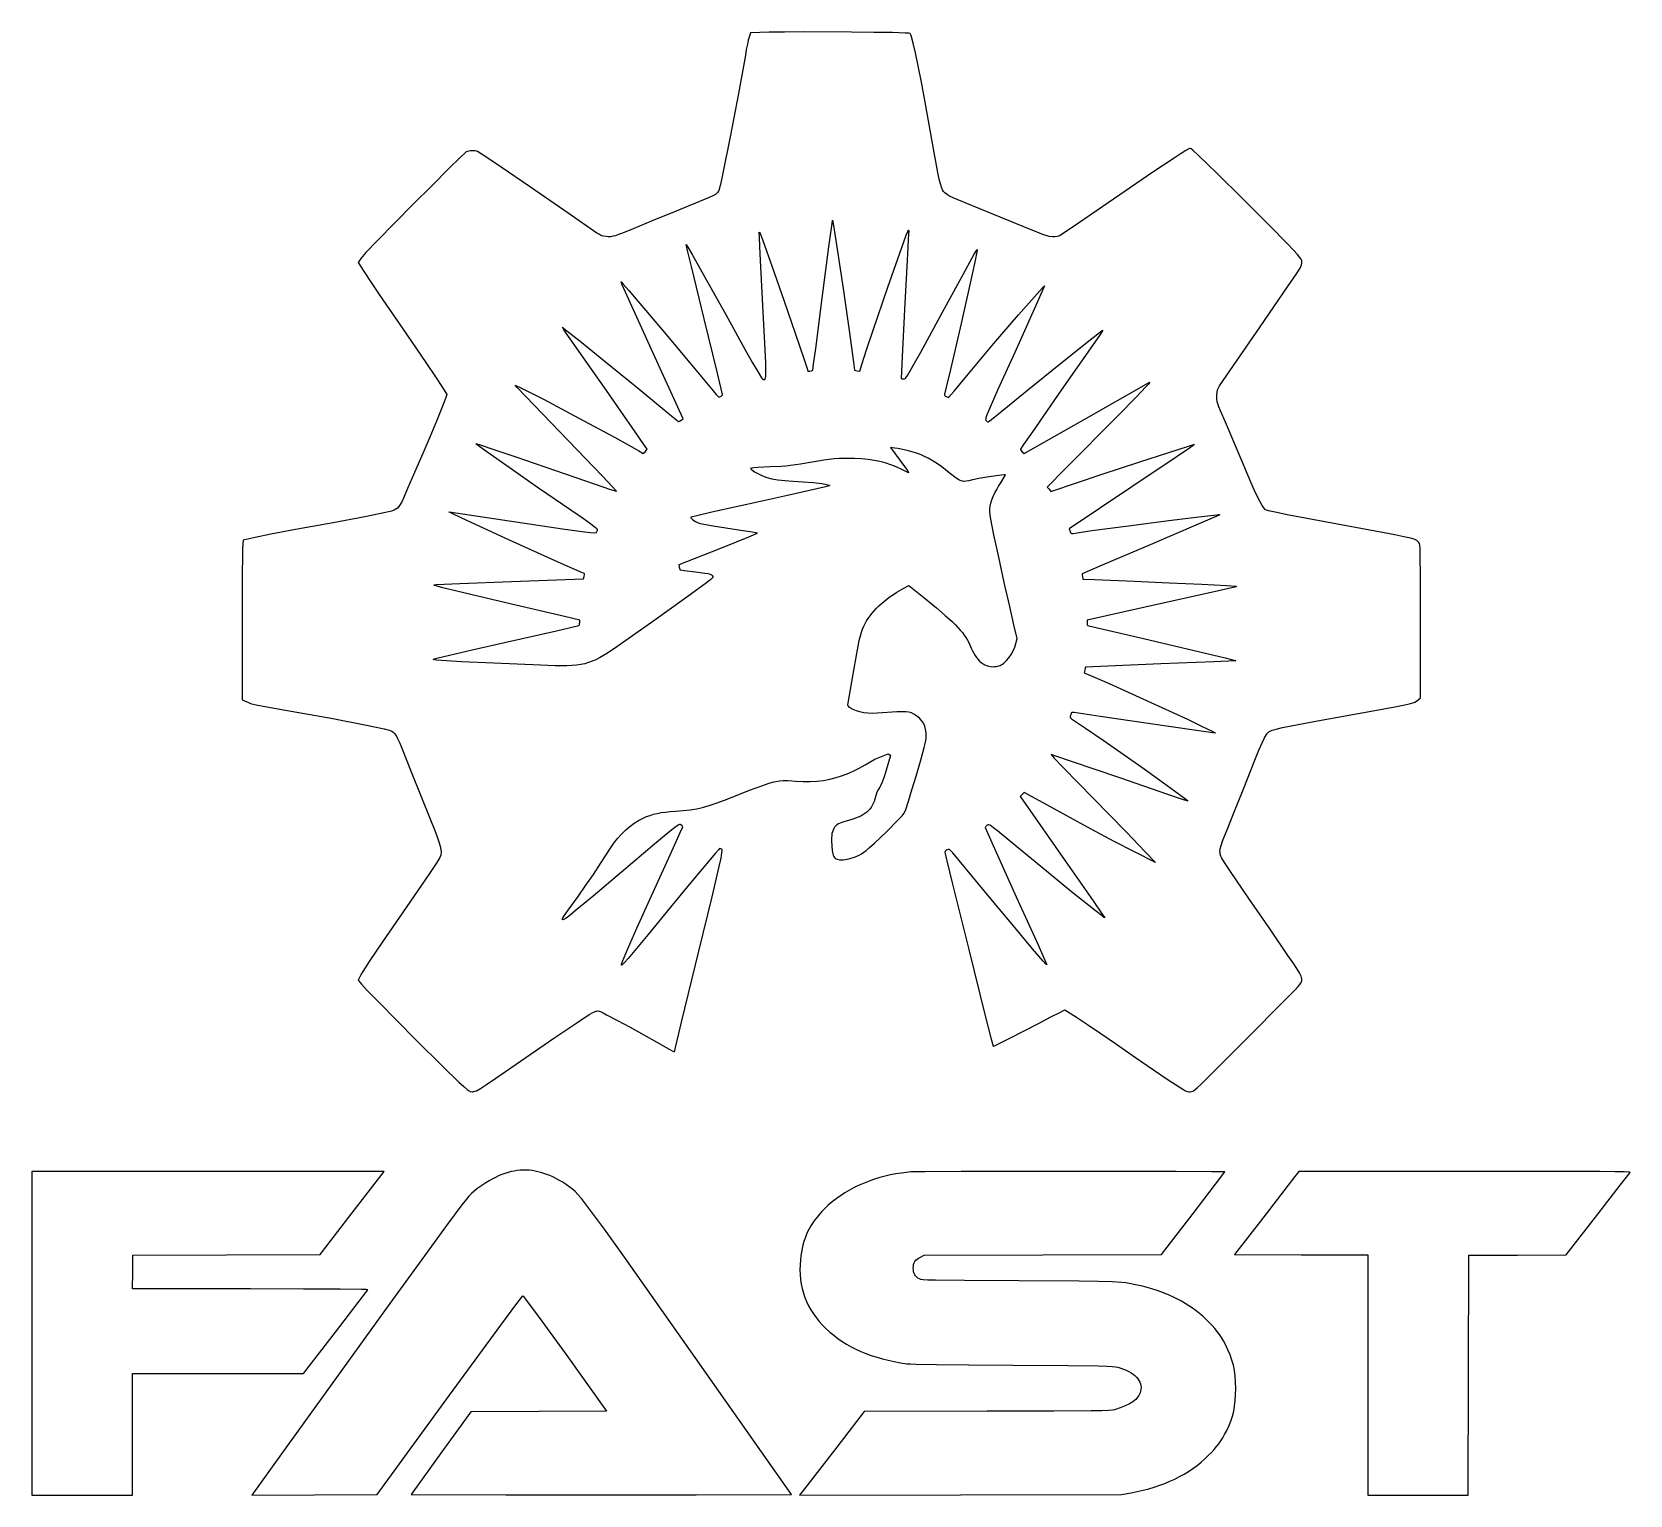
# Model space of a CAD drawing. Extents: x 1 to 1970, y 1 to 1805.
import ezdxf

# ---------------------------------------------------------------- set-up
doc = ezdxf.new("R2010")
doc.units = 0
doc.layers.get('0').update_dxf_attribs({"linetype": 'CONTINUOUS'})

msp = doc.modelspace()

# ---------------------------------------------------------------- linework, layer by layer
at = {"color": 7}
for points in [[(909.5, 1804.1), (886.5, 1803.5), (884.7, 1798), (883.770313, 1794.576562), (882.5875, 1789.2875), (881.310938, 1782.854688), (880.1, 1776), (871.509375, 1728.860938), (861.25, 1675.1875), (852.340625, 1630.495313), (849.335547, 1616.36582), (848.360498, 1612.203735), (847.8, 1610.3), (846.814062, 1608.475), (845.6125, 1606.725), (844.354688, 1605.2375), (843.2, 1604.2), (841.026562, 1602.826563), (835.6375, 1600.4125), (795, 1583.8), (765.15, 1571.6125), (741.9, 1561.9), (728.621875, 1556.460938), (723.812109, 1554.673633), (719.9, 1553.4125), (716.644141, 1552.606055), (713.803125, 1552.182813), (711.135547, 1552.071289), (708.4, 1552.2), (705.440625, 1552.621875), (702.875, 1553.4), (700.271875, 1554.703125), (697.2, 1556.7), (662.882812, 1580.43125), (614.0625, 1613.875), (570.060938, 1643.83125), (555.905273, 1653.376563), (550.2, 1657.1), (548.716602, 1657.546094), (546.957813, 1657.8375), (545.023242, 1657.978906), (543.0125, 1657.975), (541.025195, 1657.830469), (539.160938, 1657.55), (537.519336, 1657.138281), (536.2, 1656.6), (534.020435, 1654.776074), (529.436914, 1650.474219), (514.439063, 1635.83125), (493.968555, 1615.460156), (470.7875, 1592.15), (447.658008, 1568.689844), (427.342188, 1547.86875), (412.602148, 1532.475781), (408.186206, 1527.686426), (406.2, 1525.3), (403.1, 1520.2), (410.4, 1508.8), (419.01875, 1495.495313), (428.875, 1480.7375), (441.39375, 1462.435938), (458, 1438.5), (474.065625, 1415.304688), (487.375, 1395.8125), (498.246875, 1379.564063), (507, 1366.1), (512.3, 1357.8), (510.5, 1352.6), (506.209375, 1341.320313), (499.425, 1324.6125), (491.178125, 1304.998437), (482.5, 1285), (472.225, 1261.3125), (463.9, 1241.6), (458.764063, 1229.751563), (456.698242, 1225.510742), (454.8375, 1222.1875), (453.08457, 1219.62832), (451.342188, 1217.679688), (449.513086, 1216.188086), (447.5, 1215), (444.029492, 1213.94707), (436.667188, 1212.239063), (411.0125, 1207.0125), (372.026563, 1199.629688), (321.2, 1190.4), (308.303125, 1188.053125), (295.5, 1185.575), (276.1, 1181.5), (261.3, 1177.9), (260.6, 1168.8), (260.379688, 1158.221875), (260.1875, 1136.15), (260, 1070.5), (260, 981.3), (265.8, 978.7), (268.042383, 977.769531), (270.426562, 976.9375), (273.413086, 976.105469), (277.4625, 975.175), (290.592187, 972.625), (313.5, 968.5), (371.596875, 958.040625), (411.375, 950.525), (425.044922, 947.736328), (434.915625, 945.521875), (441.247266, 943.827734), (443.167236, 943.158936), (444.3, 942.6), (446.266602, 941.222461), (447.939062, 939.679688), (449.613867, 937.356445), (451.5875, 933.6375), (454.156445, 927.907617), (457.617188, 919.551563), (468.4, 892.5), (492.1, 833.5), (496.548242, 822.367383), (499.973438, 813.420313), (502.458789, 806.322461), (504.0875, 800.7375), (504.942773, 796.329102), (505.106372, 794.461011), (505.107813, 792.760938), (504.957495, 791.186841), (504.66582, 789.69668), (503.7, 786.8), (499.93125, 780.776562), (490.875, 767.1875), (462.3, 725.3), (433.060938, 682.7625), (416.5625, 658.525), (408.707813, 646.55), (406.741602, 643.274219), (405.4, 640.8), (402.9, 635.8), (406.9, 630.7), (413.45, 623.682812), (428.325, 608.4625), (474.2, 562.3), (507.50625, 529.170313), (527.2, 509.9625), (533.149219, 504.42207), (537.14375, 500.973438), (539.666406, 499.153711), (540.52666, 498.710034), (541.2, 498.5), (543.334961, 498.126562), (544.369556, 498.099219), (545.529688, 498.26875), (546.925952, 498.703125), (548.668945, 499.470312), (553.6375, 502.275), (561.320117, 507.226563), (572.601562, 514.86875), (609.5, 540.4), (644.05, 564.075), (672.3, 583.1), (687.5, 593.184375), (692.205469, 595.949609), (694.078613, 596.829639), (695.725, 597.4), (697.214355, 597.679736), (698.616406, 597.687891), (700.000879, 597.443506), (701.4375, 596.965625), (704.746094, 595.385547), (709.1, 593.1), (722.496875, 586.145313), (738.2, 577.6625), (754.803125, 568.448437), (770.9, 559.3), (786.0625, 550.625), (790.770313, 548.05), (792.6, 547.2), (801.6, 583.85), (822.9, 671.5), (839.009375, 738.326563), (847.825, 775.8375), (850.101172, 786.239258), (851.278125, 792.479688), (851.597266, 795.614648), (851.510596, 796.347534), (851.3, 796.7), (849.775, 797.6125), (848.4, 798), (846.932422, 796.521289), (843.221875, 792.282812), (830.075, 776.7125), (810.965625, 753.660938), (787.9, 725.5), (760.30625, 691.871875), (741.75, 669.625), (735.521094, 662.365234), (731.14375, 657.465625), (728.482031, 654.764453), (727.752051, 654.187744), (727.4, 654.1), (727.35415, 654.480103), (727.562891, 655.37832), (728.796875, 658.851562), (734.9, 673.3625), (746.553125, 699.592188), (764.6, 739.5), (791.7125, 799.3625), (799.967188, 817.785938), (803, 824.8), (802.807812, 825.289062), (802.2875, 825.9375), (800.6, 827.3), (800.165771, 827.557104), (799.657422, 827.674023), (798.972705, 827.569165), (798.009375, 827.160938), (794.837891, 825.108008), (789.325, 820.8625), (780.652734, 813.77168), (768.003125, 803.182812), (727.5, 768.9), (692.384375, 739.195312), (670.525, 721.0125), (663.693359, 715.529883), (659.128125, 712.073437), (656.480078, 710.358398), (655.765869, 710.064917), (655.4, 710.1), (654.841406, 710.472266), (654.55, 710.903125), (654.802344, 711.826172), (655.875, 713.675), (661.5875, 721.884375), (673.9, 739), (683.639063, 752.714063), (692.7875, 766.0625), (702.517187, 780.779688), (714, 798.6), (718.147266, 804.660156), (722.615625, 810.36875), (727.369922, 815.692969), (732.375, 820.6), (737.595703, 825.057031), (742.996875, 829.03125), (748.543359, 832.489844), (754.2, 835.4), (758.457227, 837.246094), (762.682812, 838.825), (766.995117, 840.160156), (771.5125, 841.275), (776.35332, 842.192969), (781.635937, 842.9375), (787.478711, 843.532031), (794, 844), (803.479883, 844.708203), (811.901562, 845.634375), (819.725586, 846.893359), (827.4125, 848.6), (835.422852, 850.869141), (844.217188, 853.815625), (854.256055, 857.554297), (866, 862.2), (885.029688, 869.7), (899.0625, 874.95), (909.439062, 878.4), (913.675195, 879.590625), (917.5, 880.5), (922.298438, 881.423437), (926.8625, 881.8125), (932.870312, 881.695312), (942, 881.1), (951.278906, 880.582031), (960.05625, 880.5375), (968.430469, 880.980469), (976.5, 881.925), (984.363281, 883.385156), (992.11875, 885.375), (999.864844, 887.908594), (1007.7, 891), (1014.457813, 893.982812), (1020.3625, 896.9375), (1027.935938, 901.223438), (1039.7, 908.2), (1056, 914.5), (1058.1, 913.3375), (1059, 912.7), (1053.6, 894.7), (1050.976562, 886.29375), (1048.7375, 879.95), (1046.779687, 875.40625), (1045.874023, 873.727344), (1045, 872.4), (1043.634375, 870.125), (1042.325, 867.4), (1041.203125, 864.525), (1040.4, 861.8), (1039.593555, 858.742871), (1038.664062, 855.900781), (1037.596289, 853.261426), (1036.375, 850.8125), (1034.984961, 848.541699), (1033.410938, 846.436719), (1031.637695, 844.485254), (1029.65, 842.675), (1027.432617, 840.993652), (1024.970313, 839.428906), (1022.247852, 837.968457), (1019.25, 836.6), (1015.961523, 835.31123), (1012.367188, 834.089844), (1004.2, 831.8), (1001.463379, 831.050903), (998.985156, 830.218164), (996.756543, 829.286108), (994.76875, 828.239063), (993.012988, 827.061353), (991.480469, 825.737305), (990.162402, 824.251245), (989.05, 822.5875), (988.134473, 820.730396), (987.407031, 818.664258), (986.858887, 816.373413), (986.48125, 813.842188), (986.265332, 811.054907), (986.202344, 807.995898), (986.5, 801), (987.033398, 795.640625), (987.879688, 791.425), (988.453491, 789.716797), (989.145508, 788.259375), (989.969067, 787.041016), (990.9375, 786.05), (992.064136, 785.274609), (993.362305, 784.703125), (994.845337, 784.323828), (996.526562, 784.125), (998.419312, 784.094922), (1000.536914, 784.221875), (1005.5, 784.9), (1008.667187, 785.532031), (1011.675, 786.31875), (1014.570313, 787.283594), (1017.4, 788.45), (1020.210938, 789.841406), (1023.05, 791.48125), (1025.964062, 793.392969), (1029, 795.6), (1033.172656, 799.110156), (1039.28125, 804.66875), (1054.4, 819.1), (1068.54375, 833.23125), (1073.433594, 838.414844), (1075.9, 841.4), (1077.675, 846.007812), (1081.025, 856.1375), (1085.4625, 870.298438), (1090.5, 887), (1096.771875, 908.551563), (1100.625, 922.5375), (1101.802734, 927.34082), (1102.565625, 931.029688), (1102.976953, 933.863086), (1103.1, 936.1), (1102.926758, 940.661133), (1102.257812, 944.895313), (1101.094336, 948.803711), (1099.4375, 952.3875), (1097.288477, 955.647852), (1094.648438, 958.585938), (1091.518555, 961.20293), (1087.9, 963.5), (1084.684375, 965.15), (1083.255859, 965.679688), (1081.75, 966.05), (1077.915625, 966.425), (1072, 966.5), (1066.929688, 966.395313), (1060.9125, 966.1125), (1049, 965.2), (1042.544531, 964.699414), (1036.58125, 964.551563), (1031.077344, 964.762305), (1026, 965.3375), (1021.316406, 966.283008), (1016.99375, 967.604688), (1012.999219, 969.308398), (1009.3, 971.4), (1008.01875, 972.342187), (1007.075, 973.3125), (1006.54375, 974.226562), (1006.5, 975), (1013, 1013), (1017.310938, 1038.20625), (1018.999414, 1047.228125), (1020.4875, 1054.375), (1021.858398, 1060.03125), (1023.195312, 1064.58125), (1024.581445, 1068.409375), (1026.1, 1071.9), (1027.740234, 1075.200806), (1029.584375, 1078.464258), (1031.630078, 1081.688159), (1033.875, 1084.870312), (1036.316797, 1088.008521), (1038.953125, 1091.100586), (1041.781641, 1094.144312), (1044.8, 1097.1375), (1048.005859, 1100.077954), (1051.396875, 1102.963477), (1054.970703, 1105.79187), (1058.725, 1108.560938), (1062.657422, 1111.268481), (1066.765625, 1113.912305), (1075.5, 1119), (1081.6, 1122.3), (1102, 1105.7), (1115.497852, 1094.658984), (1126.451562, 1085.359375), (1135.213867, 1077.423828), (1138.883472, 1073.849658), (1142.1375, 1070.475), (1145.020044, 1067.252686), (1147.575195, 1064.135547), (1149.847046, 1061.076416), (1151.879688, 1058.028125), (1153.717212, 1054.943506), (1155.403711, 1051.775391), (1158.5, 1045), (1159.977148, 1041.727319), (1161.55625, 1038.698242), (1163.233789, 1035.914966), (1165.00625, 1033.379688), (1166.870117, 1031.094604), (1168.821875, 1029.061914), (1170.858008, 1027.283813), (1172.975, 1025.7625), (1175.169336, 1024.500171), (1177.4375, 1023.499023), (1179.775977, 1022.761255), (1182.18125, 1022.289062), (1184.649805, 1022.084644), (1187.178125, 1022.150195), (1189.762695, 1022.487915), (1192.4, 1023.1), (1193.921265, 1023.637402), (1195.476367, 1024.413281), (1197.052271, 1025.410645), (1198.635938, 1026.6125), (1201.774414, 1029.561719), (1204.7875, 1033.125), (1207.570898, 1037.166406), (1210.020313, 1041.55), (1212.031445, 1046.139844), (1213.5, 1050.8), (1215.1, 1057), (1211.1, 1073.7), (1205.835938, 1096.4125), (1199.2125, 1125.875), (1192.382812, 1156.95), (1186.5, 1184.5), (1183.915625, 1197.178125), (1182.25, 1206.425), (1181.409375, 1212.709375), (1181.269141, 1214.887109), (1181.3, 1216.5), (1181.793945, 1219.852539), (1182.720313, 1223.614063), (1184.033398, 1227.67793), (1185.6875, 1231.9375), (1187.636914, 1236.286133), (1189.835938, 1240.617188), (1192.238867, 1244.824023), (1194.8, 1248.8), (1199.175, 1255.575), (1200.396875, 1257.715625), (1200.7, 1258.6), (1200.192358, 1258.705054), (1199.057617, 1258.69043), (1195.210938, 1258.348438), (1183.3375, 1256.7375), (1169.945312, 1254.507812), (1164.200195, 1253.392383), (1159.9, 1252.4), (1155.578711, 1251.289258), (1152.029687, 1250.639063), (1148.975195, 1250.534961), (1147.546606, 1250.714429), (1146.1375, 1251.0625), (1144.713159, 1251.589868), (1143.238867, 1252.307227), (1140.001563, 1254.354688), (1136.147852, 1257.29043), (1131.4, 1261.2), (1126.841211, 1264.876758), (1122.379688, 1268.264063), (1118.000195, 1271.372461), (1113.6875, 1274.2125), (1109.426367, 1276.794727), (1105.201562, 1279.129688), (1100.997852, 1281.22793), (1096.8, 1283.1), (1093.586328, 1284.33457), (1089.765625, 1285.607813), (1081.025, 1288.0875), (1072.021875, 1290.173438), (1067.873047, 1290.954492), (1064.2, 1291.5), (1058.8, 1292.2), (1070.5, 1276.5), (1078.4875, 1265.5), (1080.723438, 1262.2125), (1081.241992, 1261.351562), (1081.3, 1261.1), (1073, 1265.1), (1066.049023, 1268.292969), (1059.279688, 1270.99375), (1052.554883, 1273.235156), (1045.7375, 1275.05), (1038.69043, 1276.471094), (1031.276563, 1277.53125), (1023.358789, 1278.263281), (1014.8, 1278.7), (1008.082031, 1278.843164), (1001.70625, 1278.814063), (995.527344, 1278.599805), (989.4, 1278.1875), (983.178906, 1277.564258), (976.71875, 1276.717187), (969.874219, 1275.633398), (962.5, 1274.3), (947.878125, 1271.704688), (935.9, 1270.0375), (930.169922, 1269.466992), (924.221875, 1269.026563), (910.5, 1268.4), (895.65, 1267.7), (890.559375, 1267.33125), (888, 1267), (886.732812, 1266.55), (886.549805, 1266.261719), (886.7125, 1265.875), (888.210938, 1264.6375), (891.5, 1262.5), (896.272461, 1259.657813), (901.198438, 1257.3125), (906.59082, 1255.398438), (912.7625, 1253.85), (920.026367, 1252.601562), (928.695312, 1251.5875), (939.082227, 1250.742188), (951.5, 1250), (963.960938, 1249.09375), (974.3125, 1247.85), (978.331055, 1247.160156), (981.382812, 1246.45625), (983.321289, 1245.761719), (983.827271, 1245.425293), (984, 1245.1), (977.284375, 1243.392188), (959, 1239.1625), (931.940625, 1233.076562), (898.9, 1225.8), (838.6125, 1212.4), (820.135938, 1208.19375), (813.2, 1206.5), (813.051611, 1206.256592), (813.048828, 1205.944922), (813.434375, 1205.153125), (814.265234, 1204.197266), (815.45, 1203.15), (818.515625, 1201.071875), (820.213672, 1200.186328), (821.9, 1199.5), (824.664648, 1198.744141), (828.754688, 1197.840625), (840.4375, 1195.675), (856.001563, 1193.171875), (874.5, 1190.5), (888.45, 1188.475), (893.0625, 1187.6875), (895.2, 1187.2), (895.204834, 1187.032495), (894.807422, 1186.717773), (892.809375, 1185.648438), (884.025, 1181.7625), (868.903125, 1175.570312), (847.5, 1167.1), (798.1, 1147.6), (798.7, 1144.6), (799.175, 1142.35), (799.5, 1141.3), (805.1875, 1140.475), (818.6, 1138.9), (830.170313, 1137.510937), (833.94043, 1136.869727), (836.6125, 1136.1875), (838.370508, 1135.406836), (839.398438, 1134.470313), (839.880273, 1133.320508), (840, 1131.9), (839.381128, 1131.189233), (837.566211, 1129.649805), (830.598438, 1124.267188), (805.0625, 1105.5625), (767.395313, 1078.701563), (721.6, 1046.6), (710.30918, 1038.930859), (705.292114, 1035.77583), (700.554688, 1033.040625), (695.992456, 1030.700342), (691.500977, 1028.730078), (686.975806, 1027.104932), (682.3125, 1025.8), (677.406616, 1024.790381), (672.153711, 1024.051172), (666.449341, 1023.557471), (660.189062, 1023.284375), (653.268433, 1023.206982), (645.583008, 1023.300391), (627.5, 1023.9), (570.353125, 1026.315625), (530.25, 1028.225), (505.746875, 1029.721875), (498.894141, 1030.344922), (495.4, 1030.9), (495.32832, 1030.956268), (495.432422, 1031.050146), (496.170313, 1031.351172), (499.78125, 1032.409375), (515.675, 1036.375), (543.38125, 1042.853125), (583.2, 1051.9), (647.375, 1066.4375), (674.8, 1072.8), (675.240625, 1073.207813), (675.625, 1074.0375), (675.896875, 1075.148438), (676, 1076.4), (676, 1079.6), (657.3, 1083.9), (584.8, 1100.9875), (507.5, 1119.5), (500.251563, 1121.317188), (496.9125, 1122.3375), (496.477539, 1122.651367), (496.742188, 1122.889062), (499, 1123.3), (528.175, 1124.625), (592, 1127), (680.7, 1130.4), (681.1125, 1131.5), (681.6, 1133.8), (681.864063, 1135.509375), (681.6875, 1136.6), (681.401758, 1136.989453), (680.967188, 1137.315625), (679.6, 1137.9), (667.1625, 1143.12832), (645.78125, 1152.557813), (589.425, 1177.9875), (537.00625, 1202.123437), (520.546875, 1209.935742), (516.202539, 1212.11814), (515.18269, 1212.69592), (515, 1212.9), (605.5, 1199.5), (654.78125, 1192.215625), (681.975, 1188.4), (689.375, 1187.529297), (693.75625, 1187.209375), (695.953125, 1187.334766), (696.493164, 1187.531494), (696.8, 1187.8), (697.265625, 1188.570312), (697.6, 1189.4625), (697.784375, 1190.373437), (697.8, 1191.2), (697.067383, 1191.980859), (695.107813, 1193.584375), (688.0375, 1198.875), (677.648438, 1206.303125), (665, 1215.1), (625.4, 1242.307813), (589.175, 1267.4625), (561.6125, 1286.860938), (552.732031, 1293.244336), (548, 1296.8), (547.962292, 1296.876334), (548.128418, 1296.880981), (549.060156, 1296.679102), (553.2375, 1295.457813), (570.175, 1289.9625), (597.275, 1280.810938), (633, 1268.5), (695.0375, 1247.0625), (714.098438, 1240.614062), (721.3, 1238.3), (720.248633, 1239.616211), (716.882812, 1243.317188), (704.1875, 1256.8375), (661.8, 1301.1), (599, 1366.4), (596.6, 1369.1), (603.5, 1365.8), (615.063281, 1360.07832), (632.0125, 1351.339063), (675.075, 1328.5625), (718.7, 1304.979688), (736.352344, 1295.232617), (748.9, 1288.1), (754.3, 1284.9), (756.6, 1287.1), (758.2875, 1288.9), (758.807812, 1289.63125), (759, 1290.1), (755.039062, 1296.057813), (744.2625, 1311.7375), (708.9, 1362.7), (656.6, 1437.5), (654.6, 1440.5), (658.5, 1437.5), (665.455469, 1432.126367), (676.6625, 1423.217188), (707.875, 1398.0125), (744.225, 1368.326562), (777.8, 1340.6), (791.625, 1329.15), (797.8, 1324.3), (798.270313, 1324.325), (799.0125, 1324.65), (800.9, 1325.9), (803.3, 1327.7), (766.5, 1408.6), (728.3, 1493), (726.9, 1496.5), (729.6, 1493.5), (736.415625, 1485.754297), (747.4875, 1472.859375), (777.9, 1436.975), (811.8375, 1396.553125), (840.3, 1362.3), (844.1, 1357.745313), (846.4, 1355.4125), (847.221875, 1354.906445), (847.95, 1354.748438), (848.678125, 1354.869336), (849.5, 1355.2), (850.48125, 1355.746875), (851.275, 1356.425), (851.80625, 1357.140625), (852, 1357.8), (845.4, 1385.7), (829.5, 1450.8), (813.675, 1515.4875), (808.940625, 1535.245313), (807.3, 1542.6), (809.267188, 1539.36875), (814.525, 1530.19375), (832.4, 1498.475), (855.9, 1456.36875), (880, 1412.8), (889.089063, 1396.503125), (895.7125, 1385.025), (899.954688, 1378.234375), (901.20918, 1376.555859), (901.9, 1376), (903.474414, 1376.035156), (904.091772, 1376.280371), (904.595313, 1376.88125), (904.984595, 1377.990723), (905.25918, 1379.761719), (905.4625, 1385.9), (905.201758, 1396.519531), (904.473438, 1412.84375), (901.6, 1467.5), (898.3625, 1530.9625), (897.479688, 1550.370313), (897.3, 1557.6), (897.623047, 1557.334961), (898.290625, 1555.967188), (901.1, 1548.7375), (915.7, 1508), (928.059375, 1472.525), (941.6, 1433.075), (952.515625, 1400.7875), (955.799609, 1390.810156), (957, 1386.8), (957.216992, 1386.47793), (957.798437, 1386.323437), (959.6375, 1386.4375), (961.682812, 1386.982813), (962.52207, 1387.367383), (963.1, 1387.8), (964.198438, 1395.021875), (966.7875, 1414.15), (974.9, 1476.5), (983.075, 1539.825), (986.9, 1568.5), (987.6, 1572.5), (988.8, 1566), (993.371875, 1536.83125), (1000.55, 1488.2), (1007.953125, 1436.34375), (1013.2, 1397.5), (1014.5, 1387.6), (1017.7, 1386.9), (1021, 1386.3), (1024, 1395.9), (1029.426758, 1412.520703), (1037.151563, 1435.509375), (1055.8625, 1490.1), (1072.867188, 1538.690625), (1078.45918, 1554.179297), (1080.130249, 1558.574561), (1080.9, 1560.3), (1081.044336, 1560.353711), (1081.173438, 1560.223438), (1081.3625, 1559.4625), (1081.420312, 1558.120313), (1081.3, 1556.3), (1079.45625, 1523.426563), (1076.3, 1462.5875), (1073.36875, 1403.904688), (1072.2, 1377.5), (1073.2625, 1377.15), (1075.3, 1376.8), (1075.812036, 1376.780518), (1076.340039, 1376.906641), (1076.946851, 1377.286475), (1077.695312, 1378.028125), (1079.868555, 1381.029297), (1083.3625, 1386.775), (1088.679883, 1396.130078), (1096.323438, 1409.959375), (1120.6, 1454.5), (1148.90625, 1506.429688), (1162.175, 1530.4875), (1164.88125, 1535.073242), (1165.551758, 1536.03186), (1165.88125, 1536.301562), (1165.955273, 1536.032788), (1165.859375, 1535.375977), (1165.5, 1533.5), (1163.350586, 1522.722656), (1158.898438, 1502.2375), (1146.0625, 1445.175), (1132.945312, 1388.375), (1128.141602, 1368.217969), (1125.5, 1357.9), (1125.41875, 1357.154688), (1125.75, 1356.4375), (1126.45625, 1355.776563), (1127.5, 1355.2), (1129.4375, 1354.3375), (1130.4, 1354), (1137.25, 1361.85), (1153.1, 1380.8), (1186.095313, 1419.89375), (1216.8125, 1455.725), (1239.598438, 1481.76875), (1246.250586, 1489.08125), (1248.0823, 1490.95332), (1248.8, 1491.5), (1246.01875, 1484.915625), (1238.175, 1467.25), (1212.1, 1409.4), (1191.435937, 1363.8125), (1180.5125, 1339.15), (1177.82168, 1332.579688), (1176.507813, 1328.7375), (1176.257007, 1327.578711), (1176.218164, 1326.789063), (1176.347192, 1326.264258), (1176.6, 1325.9), (1177.332813, 1325.139063), (1178.1125, 1324.5375), (1178.835938, 1324.142188), (1179.4, 1324), (1180.735938, 1324.770313), (1183.5625, 1326.8625), (1192, 1333.7), (1227.59375, 1363.023438), (1268.325, 1396.0125), (1302.86875, 1423.545312), (1314.28125, 1432.415039), (1319.9, 1436.5), (1320.58457, 1436.950781), (1320.769019, 1437.005371), (1320.726562, 1436.76875), (1319.595898, 1434.889844), (1316.4625, 1430.25), (1269.3, 1362.8), (1233.8, 1311.75), (1222.978125, 1296.059375), (1219, 1290.1), (1219.192188, 1289.63125), (1219.7125, 1288.9), (1221.4, 1287.1), (1223.8, 1284.9), (1297.6, 1327), (1377, 1372.2), (1378.243359, 1372.732422), (1378.429541, 1372.617041), (1378.284375, 1372.203125), (1376.876953, 1370.347266), (1373.775, 1366.9), (1361.503125, 1354.171875), (1339.5, 1331.9), (1274.3, 1266), (1252, 1243.5), (1254.3, 1240.8), (1256.5, 1238.1), (1320, 1259.3), (1366.082813, 1274.595313), (1401.7875, 1286.2625), (1424.948438, 1293.598438), (1431.148242, 1295.422461), (1433.4, 1295.9), (1427.445312, 1291.667187), (1410.9625, 1280.4125), (1356.5, 1243.7), (1279.1, 1192), (1280.2, 1188.9), (1280.834375, 1187.35625), (1281.525, 1186.525), (1282.478125, 1186.25625), (1283.9, 1186.4), (1291.507812, 1187.617383), (1306.86875, 1189.801563), (1352.075, 1195.9125), (1401.96875, 1202.417187), (1439, 1207), (1461, 1209.5), (1463.0125, 1209.703125), (1464.125, 1209.7), (1464.355469, 1209.615234), (1464.375, 1209.471875), (1463.8, 1209), (1438.1875, 1197.875), (1378.9, 1172.5), (1319.95, 1147.2625), (1295.2, 1136.5), (1295.125, 1135.375), (1295.5, 1133.2), (1296.1, 1130.2), (1310.3, 1129.6), (1359.5, 1127.5), (1402.409375, 1125.632812), (1442.825, 1123.7375), (1472.928125, 1122.198437), (1484.9, 1121.4), (1485.05, 1121), (1484.9, 1120.6), (1457.7375, 1114.325), (1393, 1099.8), (1301.5, 1079.4), (1301.2, 1076.2), (1301.11875, 1074.595313), (1301.375, 1073.5625), (1302.04375, 1072.923438), (1303.2, 1072.5), (1370.625, 1056.825), (1471.2, 1032.9), (1480.8375, 1030.5), (1483.701563, 1029.69375), (1484.7, 1029.3), (1457.325, 1028.075), (1392, 1025.5), (1326.6375, 1022.875), (1299.3, 1021.6), (1298.8875, 1020.35), (1298.4, 1017.9), (1297.8, 1014.5), (1308.2, 1010.1), (1328.325977, 1001.325586), (1352.001563, 990.754688), (1402.1875, 967.8375), (1424.79082, 957.298242), (1443.129688, 948.576563), (1455.250586, 942.575977), (1458.368823, 940.878442), (1459.085556, 940.404776), (1459.2, 940.2), (1433.351563, 943.789062), (1376.3875, 952.0375), (1317.379687, 960.717187), (1285.4, 965.6), (1283.645313, 965.809375), (1283.028711, 965.751172), (1282.5375, 965.55), (1282.135352, 965.180078), (1281.785938, 964.615625), (1281.1, 962.8), (1280.5125, 960.98125), (1280.45, 959.8), (1280.639063, 959.342969), (1280.9875, 958.91875), (1282.2, 958), (1299.345898, 946.407422), (1320.835938, 931.578125), (1368.6125, 898.05), (1390.781055, 882.271484), (1409.057813, 869.096875), (1421.383789, 859.986328), (1424.671802, 857.411377), (1425.7, 856.4), (1418.942188, 858.548438), (1400.8125, 864.6625), (1341.5, 885), (1281.9875, 905.3875), (1263.748438, 911.535938), (1256.9, 913.7), (1260.817187, 909.401563), (1271.8875, 897.8375), (1308.7, 860), (1349.25, 818.4375), (1373.3, 793.6), (1385.5, 780.6), (1359, 794.2), (1334.709375, 806.823437), (1306.35, 821.9125), (1276.340625, 838.145313), (1247.1, 854.2), (1223.8, 867.2), (1221.3, 864.7), (1218.8, 862.2), (1222.1, 857.4), (1274.3, 782.7), (1308.7625, 733.2875), (1319.173438, 718.195313), (1322.9, 712.6), (1322.000024, 713.105566), (1319.64707, 714.816406), (1311.089063, 721.44375), (1282.1125, 744.65), (1244.079688, 775.65625), (1205.1, 807.9), (1190.939063, 819.6125), (1186.493555, 823.164844), (1183.3875, 825.475), (1181.308008, 826.763281), (1179.942188, 827.25), (1178.977148, 827.155469), (1178.1, 826.7), (1177.120313, 825.965625), (1176.3375, 825.175), (1175.835938, 824.421875), (1175.7, 823.8), (1187.0875, 798.1875), (1214, 738.6), (1240.775, 679.2875), (1251.8, 654.4), (1250.557617, 655.54375), (1247.204688, 659.275), (1234.1625, 674.5), (1212.664062, 700.075), (1182.7, 736), (1135.6, 792.5), (1133.14375, 795.23125), (1131.55, 796.575), (1130.900781, 796.820312), (1130.25625, 796.83125), (1128.7, 796.3), (1127.645313, 795.695312), (1126.7875, 794.9875), (1126.210938, 794.260937), (1126, 793.6), (1128.519336, 782.805078), (1135.167187, 755.521875), (1155.3875, 673.55), (1175.739062, 591.803125), (1182.550977, 564.801172), (1185.3, 554.4), (1185.787354, 554.468457), (1186.981641, 554.914844), (1191.234375, 556.8125), (1205.4, 563.725), (1223.690625, 573.075), (1242, 582.8), (1256.5, 590.475), (1266.8, 595.6), (1274, 599), (1288.3, 589.9), (1301.557813, 581.225), (1317.0375, 570.825), (1336.323438, 557.6125), (1361, 540.5), (1383.028125, 525.265625), (1401.325, 512.825), (1414.634375, 504.021875), (1419.026172, 501.248047), (1421.7, 499.7), (1423.394531, 498.926953), (1425.0375, 498.409375), (1426.642969, 498.149609), (1428.225, 498.15), (1429.797656, 498.412891), (1431.375, 498.940625), (1432.971094, 499.735547), (1434.6, 500.8), (1436.948437, 502.892627), (1441.63125, 507.369141), (1456.65, 522.115625), (1499.85, 565.275), (1542.6, 608.546875), (1557.05625, 623.433984), (1561.373438, 628.001904), (1563.3, 630.2), (1564.871289, 632.727344), (1565.426733, 633.87998), (1565.801563, 635.025), (1565.975415, 636.212207), (1565.92793, 637.491406), (1565.638745, 638.912402), (1565.0875, 640.525), (1563.117383, 644.524219), (1559.854688, 649.8875), (1555.136523, 657.013281), (1548.8, 666.3), (1527.5875, 697.35), (1500.6, 736.5), (1477.9875, 769.6), (1470.604688, 780.65625), (1467.3, 785.9), (1466.028711, 788.728906), (1465.248438, 791.46875), (1465.058179, 792.88877), (1465.00957, 794.386719), (1465.3625, 797.75), (1466.357617, 801.825781), (1468.045312, 806.88125), (1470.475977, 813.183594), (1473.7, 821), (1482.2125, 841.925), (1493.5, 870.5), (1507.857813, 906.828125), (1512.904492, 919.075391), (1516.8625, 928.1), (1519.981445, 934.443359), (1522.510938, 938.646875), (1523.632642, 940.115381), (1524.700586, 941.251953), (1525.745972, 942.124268), (1526.8, 942.8), (1529.444336, 943.85957), (1534.360938, 945.220313), (1541.975195, 946.967773), (1552.7125, 949.1875), (1585.257812, 955.385937), (1635.4, 964.5), (1678.2875, 972.3875), (1692.760938, 975.145313), (1699.8, 976.6), (1702.5875, 977.470312), (1705.15, 978.5375), (1707.3375, 979.735938), (1709, 981), (1712, 983.8), (1712, 1078.3), (1711.96875, 1132.16875), (1711.75, 1160.575), (1711.511719, 1167.901562), (1711.15625, 1172.06875), (1710.660156, 1174.145312), (1710, 1175.2), (1708.923438, 1176.31875), (1707.4625, 1177.475), (1705.795313, 1178.51875), (1704.1, 1179.3), (1699.967187, 1180.41875), (1691.6625, 1182.25), (1680.376563, 1184.53125), (1667.3, 1187), (1592.08125, 1201.048438), (1547.95, 1209.4625), (1535.022656, 1212.057617), (1526.84375, 1213.845313), (1522.405469, 1215.025977), (1521.274121, 1215.451294), (1520.7, 1215.8), (1518.886914, 1217.787695), (1516.807812, 1220.864062), (1514.32793, 1225.311523), (1511.3125, 1231.4125), (1507.626758, 1239.449414), (1503.135937, 1249.704688), (1491.2, 1278), (1480.9625, 1302.325), (1471.7, 1323.5), (1465.559375, 1337.509375), (1463.631641, 1342.255859), (1462.325, 1345.95), (1461.533984, 1348.931641), (1461.153125, 1351.540625), (1461.076953, 1354.116797), (1461.2, 1357), (1461.51875, 1360.539062), (1462.1, 1363.3375), (1463.05625, 1365.817188), (1464.5, 1368.4), (1514.5, 1441.2), (1548.3625, 1490.5), (1559.148438, 1506.45), (1563.7, 1513.4), (1564.551563, 1515.309375), (1565.2625, 1517.425), (1565.767188, 1519.503125), (1566, 1521.3), (1565.87168, 1522.688086), (1565.198437, 1524.323438), (1563.547852, 1526.687695), (1560.4875, 1530.2625), (1555.584961, 1535.529492), (1548.407813, 1542.970313), (1525.5, 1566.3), (1492.442188, 1599.490625), (1461.5125, 1630), (1438.326562, 1652.334375), (1431.392383, 1658.719141), (1429.397095, 1660.415479), (1428.5, 1661), (1427.778931, 1660.848657), (1426.636133, 1660.375195), (1422.907813, 1658.345313), (1416.959961, 1654.677148), (1408.4375, 1649.1375), (1382.248437, 1631.510938), (1341.5, 1603.6), (1290.45, 1568.6625), (1274.16875, 1557.714063), (1267.3, 1553.3), (1264.520898, 1552.387109), (1261.623437, 1551.921875), (1258.442383, 1551.939453), (1254.8125, 1552.475), (1250.568555, 1553.563672), (1245.545312, 1555.240625), (1239.577539, 1557.541016), (1232.5, 1560.5), (1214.0375, 1568.1875), (1185, 1580), (1153.070312, 1593.007812), (1136.2625, 1600.0625), (1131.80957, 1602.12207), (1129.073438, 1603.610938), (1127.366211, 1604.834961), (1126, 1606.1), (1124.358398, 1607.870898), (1122.954688, 1610.029688), (1121.670508, 1613.020508), (1120.3875, 1617.2875), (1118.987305, 1623.274805), (1117.351562, 1631.426563), (1112.9, 1656), (1101.776562, 1717.9875), (1097.183398, 1742.442188), (1093.2125, 1762.65), (1089.846289, 1778.695312), (1087.067188, 1790.6625), (1084.857617, 1798.635937), (1083.960913, 1801.151367), (1083.2, 1802.7), (1081.539307, 1802.958521), (1077.114453, 1803.207227), (1061.290625, 1803.664062), (1038.365234, 1804.048242), (1010.975, 1804.3375), (953.346875, 1804.542188), (928.382422, 1804.413086), (909.5, 1804.1)], [(1, 200.5), (1, 1), (63, 1), (125, 1), (125, 76), (125, 151), (230.3, 151), (335.6, 151), (375.1, 201.9), (402.975, 238.25), (414.8, 253.9), (414.341699, 254.044189), (412.839844, 254.176953), (406.61875, 254.409375), (380.7, 254.75), (335.65625, 254.940625), (270.1, 255), (125, 255), (125.2, 275.8), (125.5, 296.5), (240.7, 297), (356, 297.5), (395.4, 348.8), (434.9, 400), (217.9, 400), (1, 400)], [(599, 401), (595.330322, 400.430908), (591.570703, 399.630078), (587.739014, 398.607178), (583.853125, 397.371875), (579.930908, 395.933838), (575.990234, 394.302734), (572.048975, 392.488232), (568.125, 390.5), (564.236182, 388.347705), (560.400391, 386.041016), (556.635498, 383.5896), (552.959375, 381.003125), (549.389893, 378.29126), (545.944922, 375.463672), (542.642334, 372.530029), (539.5, 369.5), (536.444727, 365.922461), (530.882812, 358.767187), (511.8125, 333.1375), (481.435938, 291.439062), (438.9, 232.5), (308.7, 51.7), (272.1, 1), (349.3, 1.2), (426.4, 1.5), (515.7, 124), (578.9625, 210.5875), (598.373438, 236.964063), (605.7, 246.7), (606.925781, 245.285742), (610.0875, 241.160937), (621.375, 225.9375), (657.9, 175.7), (709.2, 104.5), (625.5, 104), (541.9, 103.5), (505, 52.5), (468.2, 1.5), (585, 1.2), (702.0875, 1.125), (819.4, 1.2), (937, 1.5), (810.4, 181.5), (730.996875, 294.276562), (706.460547, 328.704492), (689.45, 351.9375), (683.161182, 360.163403), (678.026953, 366.55957), (673.805029, 371.448999), (670.253125, 375.154688), (667.128955, 377.999634), (664.190234, 380.306836), (657.9, 384.6), (654.172241, 387.002319), (650.451367, 389.22168), (646.737231, 391.257935), (643.029688, 393.110938), (639.328589, 394.780542), (635.633789, 396.266602), (631.945142, 397.56897), (628.2625, 398.6875), (624.585718, 399.622046), (620.914648, 400.372461), (617.249146, 400.938599), (613.589063, 401.320313), (609.934253, 401.517456), (606.28457, 401.529883), (602.639868, 401.357446), (599, 401)], [(1084, 399.4), (1072.5, 397.9), (1065.741187, 396.918115), (1059.013867, 395.665234), (1052.335474, 394.149268), (1045.723438, 392.378125), (1039.19519, 390.359717), (1032.768164, 388.101953), (1026.45979, 385.612744), (1020.2875, 382.9), (1014.268726, 379.971631), (1008.420898, 376.835547), (1002.76145, 373.499658), (997.307813, 369.971875), (992.077417, 366.260107), (987.087695, 362.372266), (982.356079, 358.31626), (977.9, 354.1), (974.51001, 350.612891), (971.348828, 347.11875), (968.410889, 343.605859), (965.690625, 340.0625), (963.182471, 336.476953), (960.880859, 332.8375), (958.780225, 329.132422), (956.875, 325.35), (955.159619, 321.478516), (953.628516, 317.50625), (952.276123, 313.421484), (951.096875, 309.2125), (950.085205, 304.867578), (949.235547, 300.375), (948.542334, 295.723047), (948, 290.9), (947.561621, 284.713794), (947.446094, 278.643164), (947.652832, 272.688843), (948.18125, 266.851562), (949.030762, 261.132056), (950.200781, 255.531055), (951.690723, 250.049292), (953.5, 244.6875), (955.628027, 239.446411), (958.074219, 234.326758), (960.837988, 229.329272), (963.91875, 224.454688), (967.315918, 219.703735), (971.028906, 215.077148), (975.057129, 210.575659), (979.4, 206.2), (984.085889, 201.938818), (988.958984, 197.891797), (994.023682, 194.057471), (999.284375, 190.434375), (1004.745459, 187.021045), (1010.411328, 183.816016), (1016.286377, 180.817822), (1022.375, 178.025), (1028.681592, 175.436084), (1035.210547, 173.049609), (1041.96626, 170.864111), (1048.953125, 168.878125), (1056.175537, 167.090186), (1063.637891, 165.498828), (1071.34458, 164.102588), (1079.3, 162.9), (1083.11543, 162.609375), (1090.454688, 162.3375), (1115.8125, 161.85), (1155.589063, 161.4375), (1210, 161.1), (1277.434375, 160.653125), (1315, 160.225), (1325.587891, 159.953516), (1332.315625, 159.609375), (1336.385547, 159.166797), (1339, 158.6), (1342.763086, 157.450195), (1346.285937, 156.179688), (1349.562695, 154.794336), (1352.5875, 153.3), (1355.354492, 151.702539), (1357.857812, 150.007812), (1360.091602, 148.22168), (1362.05, 146.35), (1363.727148, 144.398633), (1365.117188, 142.373437), (1366.214258, 140.280273), (1367.0125, 138.125), (1367.506055, 135.913477), (1367.689063, 133.651563), (1367.555664, 131.345117), (1367.1, 129), (1366.504395, 127.098193), (1365.761719, 125.288672), (1364.863184, 123.565283), (1363.8, 121.921875), (1362.563379, 120.352295), (1361.144531, 118.850391), (1359.534668, 117.41001), (1357.725, 116.025), (1355.706738, 114.689209), (1353.471094, 113.396484), (1348.3125, 110.915625), (1342.178906, 108.533203), (1335, 106.2), (1332.482617, 105.695703), (1327.779687, 105.296875), (1319.540039, 104.987109), (1306.4125, 104.75), (1260.089063, 104.428125), (1178, 104.2), (1026.5, 103.9), (992.7, 60.2), (952.9, 8.7), (946.9, 1), (1145.2, 1.2), (1343.5, 1.5), (1355.5, 3.8), (1362.965454, 5.276855), (1370.214258, 6.933594), (1377.250073, 8.771973), (1384.076562, 10.79375), (1390.697388, 13.000684), (1397.116211, 15.394531), (1403.336694, 17.977051), (1409.3625, 20.75), (1415.19729, 23.715137), (1420.844727, 26.874219), (1426.308472, 30.229004), (1431.592187, 33.78125), (1436.699536, 37.532715), (1441.63418, 41.485156), (1446.39978, 45.640332), (1451, 50), (1454.553711, 53.626172), (1457.810937, 57.184375), (1460.80332, 60.719141), (1463.5625, 64.275), (1466.120117, 67.896484), (1468.507813, 71.628125), (1470.757227, 75.514453), (1472.9, 79.6), (1475.838672, 85.859766), (1478.296875, 91.971875), (1480.300391, 98.060547), (1481.875, 104.25), (1483.046484, 110.664453), (1483.840625, 117.428125), (1484.283203, 124.665234), (1484.4, 132.5), (1484.202734, 140.349609), (1483.665625, 147.634375), (1482.758203, 154.483203), (1481.45, 161.025), (1479.710547, 167.388672), (1477.509375, 173.703125), (1474.816016, 180.097266), (1471.6, 186.7), (1469.284961, 190.977148), (1466.879688, 195.004687), (1464.331445, 198.851758), (1461.5875, 202.5875), (1458.595117, 206.281055), (1455.301563, 210.001563), (1451.654102, 213.818164), (1447.6, 217.8), (1443.75, 221.338696), (1439.740625, 224.75332), (1435.576562, 228.041675), (1431.2625, 231.201563), (1426.803125, 234.230786), (1422.203125, 237.127148), (1417.467187, 239.888452), (1412.6, 242.5125), (1407.60625, 244.997095), (1402.490625, 247.340039), (1397.257812, 249.539136), (1391.9125, 251.592188), (1386.459375, 253.496997), (1380.903125, 255.251367), (1375.248437, 256.853101), (1369.5, 258.3), (1360.916992, 260.310352), (1353.054688, 261.820312), (1348.813354, 262.412915), (1344.055664, 262.910742), (1332.0625, 263.6625), (1315.217773, 264.156445), (1291.664062, 264.473438), (1217, 264.9), (1150.23125, 265.290625), (1114.4, 265.7), (1104.886719, 265.976172), (1099.26875, 266.334375), (1096.266406, 266.800391), (1094.6, 267.4), (1092.80918, 268.450977), (1091.260938, 269.657813), (1089.954102, 271.026367), (1088.8875, 272.5625), (1088.059961, 274.27207), (1087.470313, 276.160938), (1087.117383, 278.234961), (1087, 280.5), (1087.12793, 282.901758), (1087.517188, 285.089063), (1088.175977, 287.072461), (1089.1125, 288.8625), (1090.334961, 290.469727), (1091.851562, 291.904687), (1093.670508, 293.17793), (1095.8, 294.3), (1100.5, 296.5), (1246.7, 297), (1392.9, 297.5), (1432, 348.2), (1459.525, 384.15), (1471, 399.4), (1454.543359, 399.596875), (1411.121875, 399.7375), (1279.075, 399.85), (1146.240625, 399.7375), (1101.834766, 399.596875), (1084, 399.4)], [(1557.1, 393.8), (1517.6, 342.5), (1483, 297.5), (1565, 297.2), (1647, 297), (1647, 149), (1647, 1), (1709, 1), (1771, 1), (1771.2, 148.8), (1771.5, 296.5), (1831.6, 296.8), (1891.7, 297), (1930.6, 347.2), (1958.325, 382.95), (1970.3, 398.6), (1970.012964, 398.813477), (1968.786523, 399.004688), (1962.898438, 399.325), (1951.401758, 399.570312), (1933.0625, 399.75), (1870.920312, 399.95), (1766.6, 400), (1562, 400)]]:
    msp.add_lwpolyline(points, close=True, dxfattribs=at)

doc.saveas('drawing.dxf')
